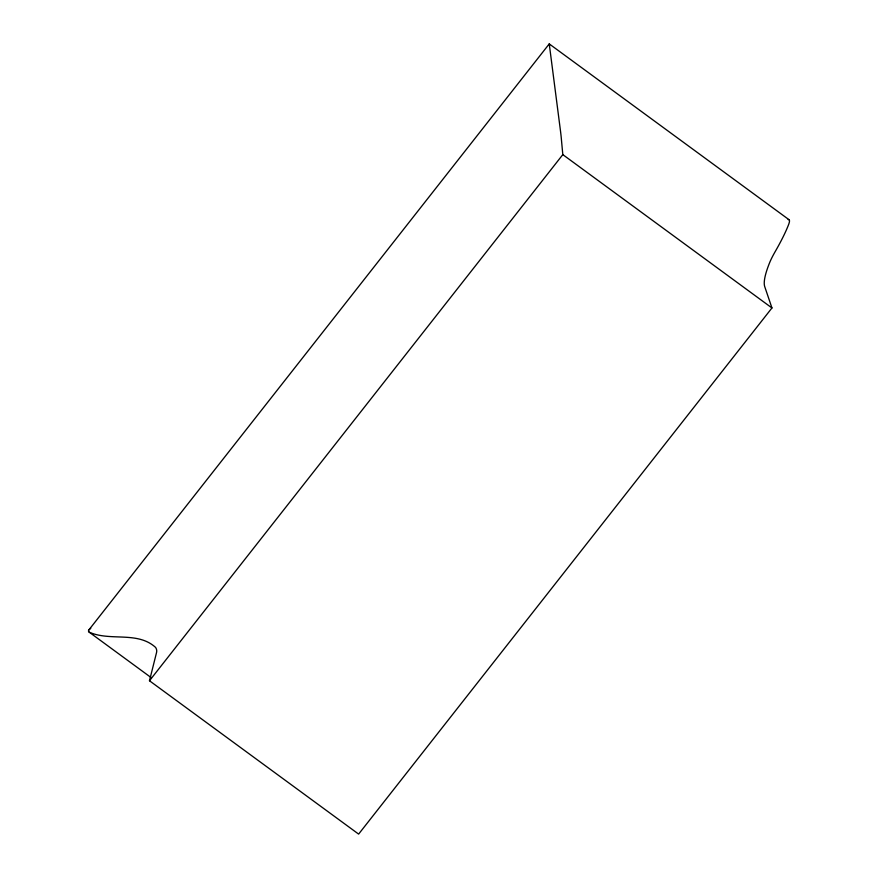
<?xml version="1.0" encoding="UTF-8"?>
<svg xmlns="http://www.w3.org/2000/svg" width="878" height="878" viewBox="0 0 878 878"><rect width="100%" height="100%" fill="white"/><g stroke="black" fill="none" stroke-linecap="round" stroke-linejoin="round"><path stroke-width="1.32" d="M788.115 219.566A26.966 4.697 -53.8 0 1 788.565 224.68A96.81 16.88 -53.8 0 1 775.23 251.536A42.451 7.397 -53.8 0 0 769.644 262.643A132.611 23.124 -53.8 0 0 764.749 286.7L771.949 307.959L358.63 834.1L149.479 680.757L156.514 652.661A93.979 23.838 -7.9 0 0 155.538 647.371C137.363 630.876 110.156 641.609 89.161 632.149A19.206 4.873 -7.9 0 1 88.832 629.976L549.244 43.9L789.179 219.818M149.479 680.757L562.809 154.616L561.229 137.484A93.979 0.669 82.3 0 0 560.592 131.755L549.244 43.9L549.518 45.469M88.832 629.976L90.774 628.275M562.809 154.616L771.949 307.959M89.161 632.149L151.06 677.531"/></g></svg>
